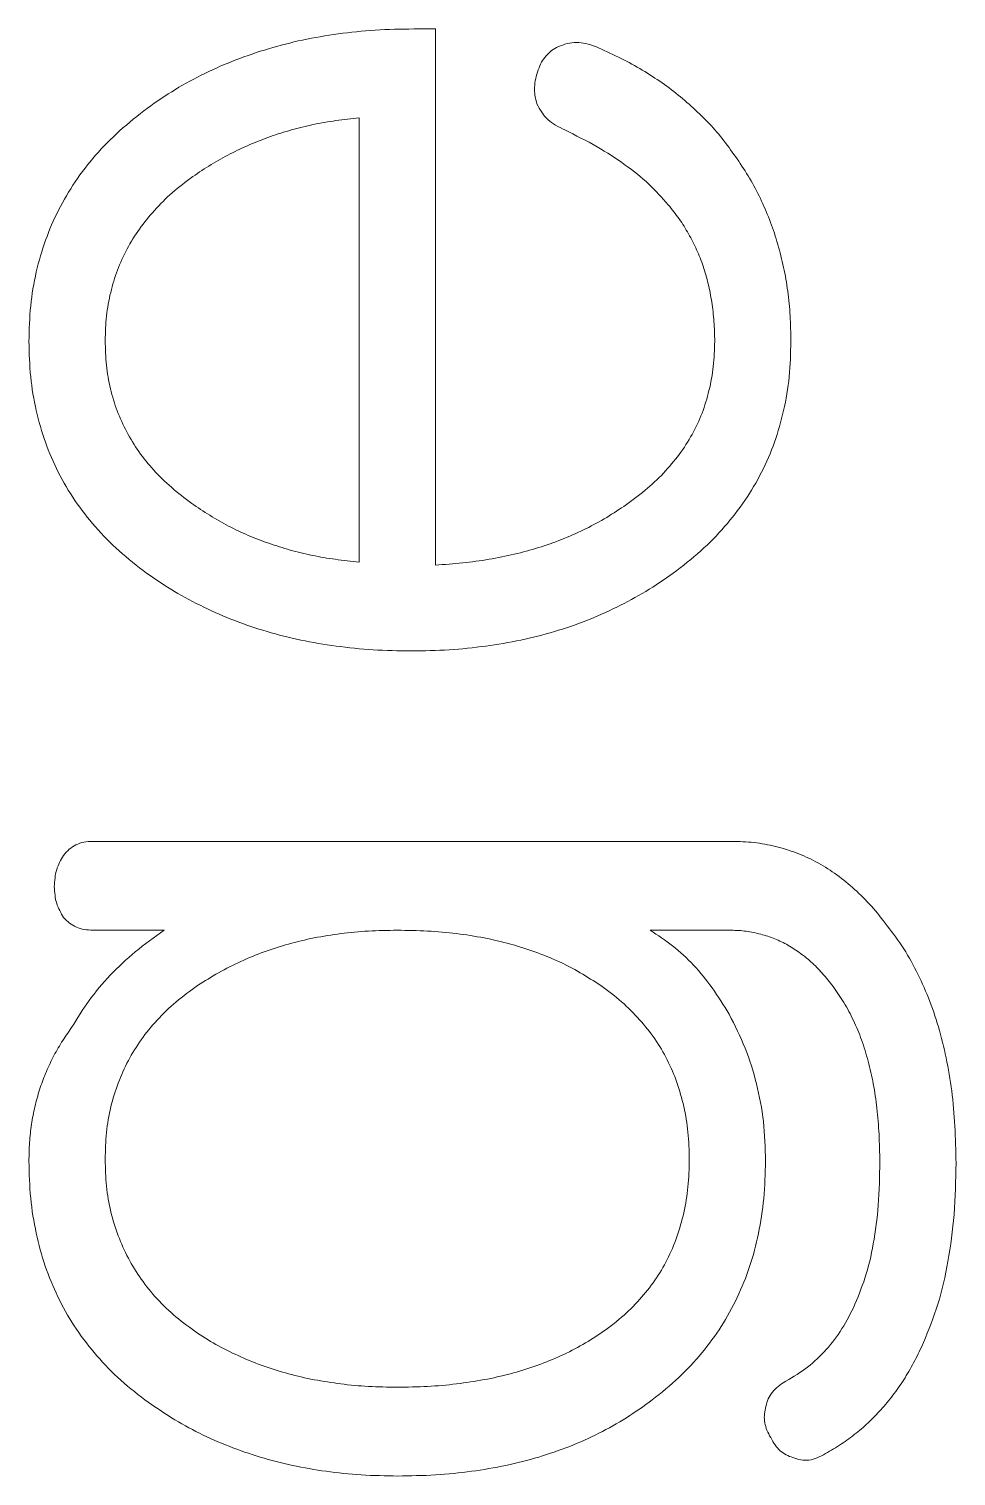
# Model space of a CAD drawing. Header units: millimetres. Extents: x 60229 to 91621, y 21923 to 36546.
# Drawn here: x 69864.082 to 69865.719, y 30042.977 to 30045.534 of the extents above; entities that cross this region are included whole.
import ezdxf

# ---------------------------------------------------------------- set-up
doc = ezdxf.new("R2010")
doc.units = ezdxf.units.MM

# ---------------------------------------------------------------- blocks, each defined once
blk = doc.blocks.new('PS2-40S3P40G-DM')
at = {"color": 7, "linetype": 'Continuous', "lineweight": 0}
for p, q in [((12.2223, 33.0076), (12.1841, 33.0076)), ((12.2223, 32.0603), (12.2223, 33.0076)), ((12.0877, 32.8506), (12.0877, 32.0655)), ((12.7456, 31.572), (11.6166, 31.572)), ((11.6177, 31.415), (11.7431, 31.415)), ((12.6019, 31.415), (12.7413, 31.415))]:
    blk.add_line(p, q, dxfattribs=at)
for points, knots in [([(12.1841, 33.0076), (12.1614, 33.0073), (12.1167, 33.0066), (12.0512, 32.9996), (11.9881, 32.989), (11.9278, 32.9735), (11.8701, 32.9539), (11.8151, 32.9299), (11.7625, 32.9017), (11.73, 32.8791), (11.7137, 32.8678)], [0, 0, 0, 0, 0.136321, 0.268338, 0.39593, 0.520625, 0.642341, 0.761864, 0.880979, 1, 1, 1, 1]), ([(12.1841, 33.0076), (12.1614, 33.0073), (12.1167, 33.0066), (12.0512, 32.9996), (11.9881, 32.989), (11.9278, 32.9735), (11.8701, 32.9539), (11.8151, 32.9299), (11.7625, 32.9017), (11.73, 32.8791), (11.7137, 32.8678)], [0, 0, 0, 0, 0.136321, 0.268338, 0.39593, 0.520625, 0.642341, 0.761864, 0.880979, 1, 1, 1, 1]), ([(12.4396, 32.9764), (12.4355, 32.9743), (12.4273, 32.9701), (12.4176, 32.9601), (12.409, 32.9489), (12.4058, 32.94), (12.4042, 32.9354)], [0, 0, 0, 0, 0.248116, 0.49278, 0.740657, 1, 1, 1, 1]), ([(12.4396, 32.9764), (12.4355, 32.9743), (12.4273, 32.9701), (12.4176, 32.9601), (12.409, 32.9489), (12.4058, 32.94), (12.4042, 32.9354)], [0, 0, 0, 0, 0.248116, 0.49278, 0.740657, 1, 1, 1, 1]), ([(12.5055, 32.9764), (12.4997, 32.9784), (12.4886, 32.9821), (12.4715, 32.9846), (12.4549, 32.9823), (12.4447, 32.9784), (12.4396, 32.9764)], [0, 0, 0, 0, 0.269844, 0.514771, 0.759698, 1, 1, 1, 1]), ([(12.5055, 32.9764), (12.4997, 32.9784), (12.4886, 32.9821), (12.4715, 32.9846), (12.4549, 32.9823), (12.4447, 32.9784), (12.4396, 32.9764)], [0, 0, 0, 0, 0.269844, 0.514771, 0.759698, 1, 1, 1, 1]), ([(12.7582, 32.7739), (12.7506, 32.7847), (12.7356, 32.8064), (12.7102, 32.8368), (12.6818, 32.8647), (12.6516, 32.8914), (12.6186, 32.9158), (12.5833, 32.9381), (12.5455, 32.9587), (12.519, 32.9704), (12.5055, 32.9764)], [0, 0, 0, 0, 0.120742, 0.240348, 0.360995, 0.484184, 0.607673, 0.735181, 0.864969, 1, 1, 1, 1]), ([(12.7582, 32.7739), (12.7506, 32.7847), (12.7356, 32.8064), (12.7102, 32.8368), (12.6818, 32.8647), (12.6516, 32.8914), (12.6186, 32.9158), (12.5833, 32.9381), (12.5455, 32.9587), (12.519, 32.9704), (12.5055, 32.9764)], [0, 0, 0, 0, 0.120742, 0.240348, 0.360995, 0.484184, 0.607673, 0.735181, 0.864969, 1, 1, 1, 1]), ([(12.4042, 32.9354), (12.4025, 32.9303), (12.3992, 32.9203), (12.3971, 32.9049), (12.3977, 32.8896), (12.4004, 32.88), (12.4017, 32.8752)], [0, 0, 0, 0, 0.261412, 0.514432, 0.754007, 1, 1, 1, 1]), ([(12.4042, 32.9354), (12.4025, 32.9303), (12.3992, 32.9203), (12.3971, 32.9049), (12.3977, 32.8896), (12.4004, 32.88), (12.4017, 32.8752)], [0, 0, 0, 0, 0.261412, 0.514432, 0.754007, 1, 1, 1, 1]), ([(11.7137, 32.8678), (11.6971, 32.8547), (11.6645, 32.8292), (11.6216, 32.7855), (11.5855, 32.7385), (11.5555, 32.6882), (11.5328, 32.6346), (11.5161, 32.5778), (11.5061, 32.5178), (11.505, 32.4766), (11.5045, 32.4556)], [0, 0, 0, 0, 0.1320249, 0.2577561, 0.3809164, 0.5011422, 0.6216084, 0.743128, 0.8693965, 1, 1, 1, 1]), ([(11.7137, 32.8678), (11.6971, 32.8547), (11.6645, 32.8292), (11.6216, 32.7855), (11.5855, 32.7385), (11.5555, 32.6882), (11.5328, 32.6346), (11.5161, 32.5778), (11.5061, 32.5178), (11.505, 32.4766), (11.5045, 32.4556)], [0, 0, 0, 0, 0.1320249, 0.2577561, 0.3809164, 0.5011422, 0.6216084, 0.743128, 0.8693965, 1, 1, 1, 1]), ([(12.4017, 32.8752), (12.4043, 32.8701), (12.4095, 32.8602), (12.4207, 32.8472), (12.4347, 32.837), (12.4453, 32.8319), (12.4508, 32.8292)], [0, 0, 0, 0, 0.2463434, 0.4882784, 0.7357771, 1, 1, 1, 1]), ([(12.4017, 32.8752), (12.4043, 32.8701), (12.4095, 32.8602), (12.4207, 32.8472), (12.4347, 32.837), (12.4453, 32.8319), (12.4508, 32.8292)], [0, 0, 0, 0, 0.2463434, 0.4882784, 0.7357771, 1, 1, 1, 1]), ([(11.794, 32.7469), (11.8046, 32.754), (11.826, 32.7684), (11.8597, 32.7873), (11.8948, 32.8036), (11.9308, 32.8182), (11.9683, 32.8296), (12.0069, 32.8392), (12.0469, 32.8462), (12.074, 32.8491), (12.0877, 32.8506)], [0, 0, 0, 0, 0.12215, 0.244643, 0.367524, 0.490813, 0.614276, 0.740239, 0.868955, 1, 1, 1, 1]), ([(11.794, 32.7469), (11.8046, 32.754), (11.826, 32.7684), (11.8597, 32.7873), (11.8948, 32.8036), (11.9308, 32.8182), (11.9683, 32.8296), (12.0069, 32.8392), (12.0469, 32.8462), (12.074, 32.8491), (12.0877, 32.8506)], [0, 0, 0, 0, 0.12215, 0.244643, 0.367524, 0.490813, 0.614276, 0.740239, 0.868955, 1, 1, 1, 1]), ([(12.4508, 32.8292), (12.47, 32.8197), (12.507, 32.8014), (12.5567, 32.769), (12.5996, 32.7352), (12.6226, 32.7092), (12.6337, 32.6968)], [0, 0, 0, 0, 0.2830557, 0.5435795, 0.779971, 1, 1, 1, 1]), ([(12.4508, 32.8292), (12.47, 32.8197), (12.507, 32.8014), (12.5567, 32.769), (12.5996, 32.7352), (12.6226, 32.7092), (12.6337, 32.6968)], [0, 0, 0, 0, 0.2830557, 0.5435795, 0.779971, 1, 1, 1, 1]), ([(12.8503, 32.4556), (12.8501, 32.4707), (12.8496, 32.5003), (12.8453, 32.5441), (12.8379, 32.5862), (12.8278, 32.6269), (12.8148, 32.666), (12.7989, 32.7036), (12.7806, 32.7399), (12.7656, 32.7625), (12.7582, 32.7739)], [0, 0, 0, 0, 0.134451, 0.264232, 0.391143, 0.515705, 0.637595, 0.758519, 0.879192, 1, 1, 1, 1]), ([(12.8503, 32.4556), (12.8501, 32.4707), (12.8496, 32.5003), (12.8453, 32.5441), (12.8379, 32.5862), (12.8278, 32.6269), (12.8148, 32.666), (12.7989, 32.7036), (12.7806, 32.7399), (12.7656, 32.7625), (12.7582, 32.7739)], [0, 0, 0, 0, 0.134451, 0.264232, 0.391143, 0.515705, 0.637595, 0.758519, 0.879192, 1, 1, 1, 1]), ([(11.6391, 32.457), (11.6395, 32.4715), (11.6404, 32.5002), (11.648, 32.5419), (11.6599, 32.5819), (11.6772, 32.6193), (11.6991, 32.6549), (11.7262, 32.6878), (11.7573, 32.7195), (11.7816, 32.7376), (11.794, 32.7469)], [0, 0, 0, 0, 0.1271715, 0.2509039, 0.3707538, 0.491258, 0.6117361, 0.7355108, 0.8643899, 1, 1, 1, 1]), ([(11.6391, 32.457), (11.6395, 32.4715), (11.6404, 32.5002), (11.648, 32.5419), (11.6599, 32.5819), (11.6772, 32.6193), (11.6991, 32.6549), (11.7262, 32.6878), (11.7573, 32.7195), (11.7816, 32.7376), (11.794, 32.7469)], [0, 0, 0, 0, 0.1271715, 0.2509039, 0.3707538, 0.491258, 0.6117361, 0.7355108, 0.8643899, 1, 1, 1, 1]), ([(12.6337, 32.6968), (12.6404, 32.6886), (12.6535, 32.6724), (12.6699, 32.6456), (12.6843, 32.6178), (12.6961, 32.5883), (12.7046, 32.5572), (12.711, 32.5246), (12.7149, 32.4906), (12.7155, 32.4674), (12.7158, 32.4556)], [0, 0, 0, 0, 0.12097, 0.240187, 0.361269, 0.481577, 0.606094, 0.732362, 0.863853, 1, 1, 1, 1]), ([(12.6337, 32.6968), (12.6404, 32.6886), (12.6535, 32.6724), (12.6699, 32.6456), (12.6843, 32.6178), (12.6961, 32.5883), (12.7046, 32.5572), (12.711, 32.5246), (12.7149, 32.4906), (12.7155, 32.4674), (12.7158, 32.4556)], [0, 0, 0, 0, 0.12097, 0.240187, 0.361269, 0.481577, 0.606094, 0.732362, 0.863853, 1, 1, 1, 1]), ([(11.5045, 32.4556), (11.505, 32.4347), (11.5061, 32.3936), (11.5162, 32.3337), (11.5323, 32.277), (11.5553, 32.2237), (11.5849, 32.1737), (11.621, 32.1271), (11.6634, 32.0838), (11.6957, 32.0587), (11.7123, 32.0459)], [0, 0, 0, 0, 0.1313533, 0.2576235, 0.3796362, 0.5001206, 0.6210366, 0.7432956, 0.8687121, 1, 1, 1, 1]), ([(11.5045, 32.4556), (11.505, 32.4347), (11.5061, 32.3936), (11.5162, 32.3337), (11.5323, 32.277), (11.5553, 32.2237), (11.5849, 32.1737), (11.621, 32.1271), (11.6634, 32.0838), (11.6957, 32.0587), (11.7123, 32.0459)], [0, 0, 0, 0, 0.1313533, 0.2576235, 0.3796362, 0.5001206, 0.6210366, 0.7432956, 0.8687121, 1, 1, 1, 1]), ([(11.7919, 32.1693), (11.7797, 32.1785), (11.756, 32.1965), (11.7247, 32.2272), (11.698, 32.26), (11.6767, 32.2953), (11.6595, 32.3324), (11.6476, 32.3721), (11.6405, 32.4139), (11.6395, 32.4425), (11.6391, 32.457)], [0, 0, 0, 0, 0.134461, 0.262943, 0.386279, 0.507203, 0.626386, 0.747217, 0.871787, 1, 1, 1, 1]), ([(11.7919, 32.1693), (11.7797, 32.1785), (11.756, 32.1965), (11.7247, 32.2272), (11.698, 32.26), (11.6767, 32.2953), (11.6595, 32.3324), (11.6476, 32.3721), (11.6405, 32.4139), (11.6395, 32.4425), (11.6391, 32.457)], [0, 0, 0, 0, 0.134461, 0.262943, 0.386279, 0.507203, 0.626386, 0.747217, 0.871787, 1, 1, 1, 1]), ([(12.7158, 32.4556), (12.7153, 32.4407), (12.7145, 32.4115), (12.7064, 32.3689), (12.6944, 32.3285), (12.6765, 32.2906), (12.6536, 32.255), (12.6256, 32.2219), (12.5927, 32.1911), (12.5679, 32.1732), (12.5552, 32.164)], [0, 0, 0, 0, 0.128221, 0.252199, 0.372414, 0.491475, 0.612554, 0.736335, 0.864714, 1, 1, 1, 1]), ([(12.7158, 32.4556), (12.7153, 32.4407), (12.7145, 32.4115), (12.7064, 32.3689), (12.6944, 32.3285), (12.6765, 32.2906), (12.6536, 32.255), (12.6256, 32.2219), (12.5927, 32.1911), (12.5679, 32.1732), (12.5552, 32.164)], [0, 0, 0, 0, 0.128221, 0.252199, 0.372414, 0.491475, 0.612554, 0.736335, 0.864714, 1, 1, 1, 1]), ([(12.6425, 32.0459), (12.6591, 32.0587), (12.6915, 32.0838), (12.7338, 32.1271), (12.7699, 32.1737), (12.7995, 32.2237), (12.8225, 32.277), (12.8386, 32.3337), (12.8487, 32.3936), (12.8498, 32.4347), (12.8503, 32.4556)], [0, 0, 0, 0, 0.131288, 0.256704, 0.378963, 0.499879, 0.620364, 0.742376, 0.868647, 1, 1, 1, 1]), ([(12.6425, 32.0459), (12.6591, 32.0587), (12.6915, 32.0838), (12.7338, 32.1271), (12.7699, 32.1737), (12.7995, 32.2237), (12.8225, 32.277), (12.8386, 32.3337), (12.8487, 32.3936), (12.8498, 32.4347), (12.8503, 32.4556)], [0, 0, 0, 0, 0.131288, 0.256704, 0.378963, 0.499879, 0.620364, 0.742376, 0.868647, 1, 1, 1, 1]), ([(12.0877, 32.0655), (12.0736, 32.067), (12.0459, 32.0699), (12.0052, 32.077), (11.9659, 32.0863), (11.9282, 32.0985), (11.8917, 32.1122), (11.8569, 32.1289), (11.8235, 32.1478), (11.8024, 32.1621), (11.7919, 32.1693)], [0, 0, 0, 0, 0.133452, 0.263477, 0.390738, 0.514754, 0.637837, 0.758892, 0.879598, 1, 1, 1, 1]), ([(12.0877, 32.0655), (12.0736, 32.067), (12.0459, 32.0699), (12.0052, 32.077), (11.9659, 32.0863), (11.9282, 32.0985), (11.8917, 32.1122), (11.8569, 32.1289), (11.8235, 32.1478), (11.8024, 32.1621), (11.7919, 32.1693)], [0, 0, 0, 0, 0.133452, 0.263477, 0.390738, 0.514754, 0.637837, 0.758892, 0.879598, 1, 1, 1, 1]), ([(12.5552, 32.164), (12.5438, 32.1565), (12.5207, 32.1413), (12.4839, 32.1218), (12.445, 32.1049), (12.4043, 32.0904), (12.3615, 32.0791), (12.3168, 32.0698), (12.2702, 32.0636), (12.2384, 32.0614), (12.2223, 32.0603)], [0, 0, 0, 0, 0.116407, 0.234455, 0.353512, 0.47556, 0.600934, 0.729531, 0.86267, 1, 1, 1, 1]), ([(12.5552, 32.164), (12.5438, 32.1565), (12.5207, 32.1413), (12.4839, 32.1218), (12.445, 32.1049), (12.4043, 32.0904), (12.3615, 32.0791), (12.3168, 32.0698), (12.2702, 32.0636), (12.2384, 32.0614), (12.2223, 32.0603)], [0, 0, 0, 0, 0.116407, 0.234455, 0.353512, 0.47556, 0.600934, 0.729531, 0.86267, 1, 1, 1, 1]), ([(11.7123, 32.0459), (11.7285, 32.0348), (11.7608, 32.0126), (11.8132, 31.9853), (11.8678, 31.9612), (11.9252, 31.9421), (11.985, 31.9267), (12.0477, 31.9166), (12.1129, 31.9095), (12.1573, 31.9088), (12.1799, 31.9085)], [0, 0, 0, 0, 0.118523, 0.237218, 0.357618, 0.479329, 0.603393, 0.731105, 0.863386, 1, 1, 1, 1]), ([(11.7123, 32.0459), (11.7285, 32.0348), (11.7608, 32.0126), (11.8132, 31.9853), (11.8678, 31.9612), (11.9252, 31.9421), (11.985, 31.9267), (12.0477, 31.9166), (12.1129, 31.9095), (12.1573, 31.9088), (12.1799, 31.9085)], [0, 0, 0, 0, 0.118523, 0.237218, 0.357618, 0.479329, 0.603393, 0.731105, 0.863386, 1, 1, 1, 1]), ([(12.1799, 31.9085), (12.2022, 31.9088), (12.2462, 31.9095), (12.3107, 31.9166), (12.3729, 31.9267), (12.4323, 31.942), (12.4891, 31.9611), (12.5427, 31.9853), (12.5945, 32.0127), (12.6265, 32.0348), (12.6425, 32.0459)], [0, 0, 0, 0, 0.136473, 0.268577, 0.396787, 0.521327, 0.642831, 0.762404, 0.880957, 1, 1, 1, 1]), ([(12.1799, 31.9085), (12.2022, 31.9088), (12.2462, 31.9095), (12.3107, 31.9166), (12.3729, 31.9267), (12.4323, 31.942), (12.4891, 31.9611), (12.5427, 31.9853), (12.5945, 32.0127), (12.6265, 32.0348), (12.6425, 32.0459)], [0, 0, 0, 0, 0.136473, 0.268577, 0.396787, 0.521327, 0.642831, 0.762404, 0.880957, 1, 1, 1, 1]), ([(11.6166, 31.572), (11.6114, 31.5719), (11.6014, 31.5715), (11.5874, 31.5662), (11.5749, 31.5584), (11.5687, 31.551), (11.5655, 31.5471)], [0, 0, 0, 0, 0.2621033, 0.5079235, 0.7481686, 1, 1, 1, 1]), ([(11.6166, 31.572), (11.6114, 31.5719), (11.6014, 31.5715), (11.5874, 31.5662), (11.5749, 31.5584), (11.5687, 31.551), (11.5655, 31.5471)], [0, 0, 0, 0, 0.2621033, 0.5079235, 0.7481686, 1, 1, 1, 1]), ([(13.0168, 31.4276), (13.0077, 31.4392), (12.9901, 31.4617), (12.9598, 31.4909), (12.9283, 31.5159), (12.8951, 31.5366), (12.8601, 31.5525), (12.8233, 31.5636), (12.785, 31.571), (12.7588, 31.5717), (12.7456, 31.572)], [0, 0, 0, 0, 0.137993, 0.268378, 0.394189, 0.515412, 0.634762, 0.754183, 0.875808, 1, 1, 1, 1]), ([(13.0168, 31.4276), (13.0077, 31.4392), (12.9901, 31.4617), (12.9598, 31.4909), (12.9283, 31.5159), (12.8951, 31.5366), (12.8601, 31.5525), (12.8233, 31.5636), (12.785, 31.571), (12.7588, 31.5717), (12.7456, 31.572)], [0, 0, 0, 0, 0.137993, 0.268378, 0.394189, 0.515412, 0.634762, 0.754183, 0.875808, 1, 1, 1, 1]), ([(11.5655, 31.5471), (11.5608, 31.539), (11.5511, 31.522), (11.5499, 31.5024), (11.5493, 31.4921)], [0, 0, 0, 0, 0.4755, 1, 1, 1, 1]), ([(11.5655, 31.5471), (11.5608, 31.539), (11.5511, 31.522), (11.5499, 31.5024), (11.5493, 31.4921)], [0, 0, 0, 0, 0.4755, 1, 1, 1, 1]), ([(11.5493, 31.4921), (11.5499, 31.4819), (11.5511, 31.4624), (11.561, 31.4455), (11.5658, 31.4374)], [0, 0, 0, 0, 0.520257, 1, 1, 1, 1]), ([(11.5493, 31.4921), (11.5499, 31.4819), (11.5511, 31.4624), (11.561, 31.4455), (11.5658, 31.4374)], [0, 0, 0, 0, 0.520257, 1, 1, 1, 1]), ([(11.5658, 31.4374), (11.5692, 31.434), (11.5758, 31.4273), (11.5883, 31.42), (11.6024, 31.4158), (11.6125, 31.4153), (11.6177, 31.415)], [0, 0, 0, 0, 0.2465764, 0.4835964, 0.734527, 1, 1, 1, 1]), ([(11.5658, 31.4374), (11.5692, 31.434), (11.5758, 31.4273), (11.5883, 31.42), (11.6024, 31.4158), (11.6125, 31.4153), (11.6177, 31.415)], [0, 0, 0, 0, 0.2465764, 0.4835964, 0.734527, 1, 1, 1, 1]), ([(11.7431, 31.415), (11.7259, 31.4027), (11.6923, 31.3785), (11.6478, 31.3367), (11.6098, 31.2919), (11.5897, 31.2591), (11.5798, 31.2429)], [0, 0, 0, 0, 0.265653, 0.518457, 0.762776, 1, 1, 1, 1]), ([(11.7431, 31.415), (11.7259, 31.4027), (11.6923, 31.3785), (11.6478, 31.3367), (11.6098, 31.2919), (11.5897, 31.2591), (11.5798, 31.2429)], [0, 0, 0, 0, 0.265653, 0.518457, 0.762776, 1, 1, 1, 1]), ([(11.8024, 31.3172), (11.8146, 31.325), (11.8393, 31.3407), (11.8786, 31.3605), (11.9199, 31.3775), (11.9632, 31.3911), (12.0084, 31.402), (12.0556, 31.4097), (12.1046, 31.4143), (12.138, 31.4148), (12.155, 31.415)], [0, 0, 0, 0, 0.117344, 0.235942, 0.355288, 0.477061, 0.602267, 0.730419, 0.863108, 1, 1, 1, 1]), ([(11.8024, 31.3172), (11.8146, 31.325), (11.8393, 31.3407), (11.8786, 31.3605), (11.9199, 31.3775), (11.9632, 31.3911), (12.0084, 31.402), (12.0556, 31.4097), (12.1046, 31.4143), (12.138, 31.4148), (12.155, 31.415)], [0, 0, 0, 0, 0.117344, 0.235942, 0.355288, 0.477061, 0.602267, 0.730419, 0.863108, 1, 1, 1, 1]), ([(12.155, 31.415), (12.1729, 31.4148), (12.2079, 31.4143), (12.2592, 31.4097), (12.308, 31.4021), (12.3543, 31.3912), (12.3981, 31.3775), (12.4395, 31.3608), (12.4784, 31.3407), (12.5025, 31.325), (12.5146, 31.3172)], [0, 0, 0, 0, 0.141733, 0.277471, 0.407793, 0.533357, 0.653732, 0.7717, 0.886428, 1, 1, 1, 1]), ([(12.155, 31.415), (12.1729, 31.4148), (12.2079, 31.4143), (12.2592, 31.4097), (12.308, 31.4021), (12.3543, 31.3912), (12.3981, 31.3775), (12.4395, 31.3608), (12.4784, 31.3407), (12.5025, 31.325), (12.5146, 31.3172)], [0, 0, 0, 0, 0.141733, 0.277471, 0.407793, 0.533357, 0.653732, 0.7717, 0.886428, 1, 1, 1, 1]), ([(12.7413, 31.2664), (12.7316, 31.2822), (12.7129, 31.3128), (12.6796, 31.3536), (12.6428, 31.3881), (12.6153, 31.4061), (12.6019, 31.415)], [0, 0, 0, 0, 0.269479, 0.522193, 0.76541, 1, 1, 1, 1]), ([(12.7413, 31.2664), (12.7316, 31.2822), (12.7129, 31.3128), (12.6796, 31.3536), (12.6428, 31.3881), (12.6153, 31.4061), (12.6019, 31.415)], [0, 0, 0, 0, 0.269479, 0.522193, 0.76541, 1, 1, 1, 1]), ([(12.7413, 31.415), (12.7504, 31.4148), (12.7681, 31.4145), (12.794, 31.4091), (12.819, 31.4016), (12.8427, 31.3906), (12.8649, 31.3762), (12.8865, 31.3595), (12.9064, 31.3389), (12.9185, 31.3236), (12.9247, 31.3158)], [0, 0, 0, 0, 0.124676, 0.244868, 0.36506, 0.484433, 0.605102, 0.730615, 0.862109, 1, 1, 1, 1]), ([(12.7413, 31.415), (12.7504, 31.4148), (12.7681, 31.4145), (12.794, 31.4091), (12.819, 31.4016), (12.8427, 31.3906), (12.8649, 31.3762), (12.8865, 31.3595), (12.9064, 31.3389), (12.9185, 31.3236), (12.9247, 31.3158)], [0, 0, 0, 0, 0.124676, 0.244868, 0.36506, 0.484433, 0.605102, 0.730615, 0.862109, 1, 1, 1, 1]), ([(13.142, 31.0035), (13.1415, 31.0254), (13.1406, 31.068), (13.1352, 31.1302), (13.1254, 31.1888), (13.1117, 31.2438), (13.0943, 31.2953), (13.0723, 31.343), (13.0475, 31.3878), (13.027, 31.4144), (13.0168, 31.4276)], [0, 0, 0, 0, 0.145456, 0.283624, 0.415269, 0.540282, 0.66026, 0.776461, 0.889284, 1, 1, 1, 1]), ([(13.142, 31.0035), (13.1415, 31.0254), (13.1406, 31.068), (13.1352, 31.1302), (13.1254, 31.1888), (13.1117, 31.2438), (13.0943, 31.2953), (13.0723, 31.343), (13.0475, 31.3878), (13.027, 31.4144), (13.0168, 31.4276)], [0, 0, 0, 0, 0.145456, 0.283624, 0.415269, 0.540282, 0.66026, 0.776461, 0.889284, 1, 1, 1, 1]), ([(11.6391, 31.0102), (11.6395, 31.0261), (11.6403, 31.0572), (11.6482, 31.1025), (11.6614, 31.145), (11.6791, 31.1851), (11.7024, 31.2224), (11.7305, 31.2572), (11.764, 31.2894), (11.7894, 31.3078), (11.8024, 31.3172)], [0, 0, 0, 0, 0.131467, 0.256849, 0.3780777, 0.4986434, 0.6178604, 0.7407385, 0.8677379, 1, 1, 1, 1]), ([(11.6391, 31.0102), (11.6395, 31.0261), (11.6403, 31.0572), (11.6482, 31.1025), (11.6614, 31.145), (11.6791, 31.1851), (11.7024, 31.2224), (11.7305, 31.2572), (11.764, 31.2894), (11.7894, 31.3078), (11.8024, 31.3172)], [0, 0, 0, 0, 0.131467, 0.256849, 0.3780777, 0.4986434, 0.6178604, 0.7407385, 0.8677379, 1, 1, 1, 1]), ([(12.5146, 31.3172), (12.5271, 31.308), (12.5516, 31.2899), (12.5832, 31.2577), (12.6107, 31.2236), (12.6328, 31.1863), (12.6498, 31.146), (12.662, 31.1032), (12.6696, 31.0575), (12.6705, 31.0262), (12.6709, 31.0102)], [0, 0, 0, 0, 0.1299468, 0.2540938, 0.3748927, 0.4951667, 0.6149176, 0.7387154, 0.8661971, 1, 1, 1, 1]), ([(12.5146, 31.3172), (12.5271, 31.308), (12.5516, 31.2899), (12.5832, 31.2577), (12.6107, 31.2236), (12.6328, 31.1863), (12.6498, 31.146), (12.662, 31.1032), (12.6696, 31.0575), (12.6705, 31.0262), (12.6709, 31.0102)], [0, 0, 0, 0, 0.1299468, 0.2540938, 0.3748927, 0.4951667, 0.6149176, 0.7387154, 0.8661971, 1, 1, 1, 1]), ([(12.9247, 31.3158), (12.9313, 31.3064), (12.9448, 31.2872), (12.9614, 31.2553), (12.976, 31.2208), (12.9872, 31.1832), (12.9966, 31.143), (13.0026, 31.0997), (13.0065, 31.0536), (13.0071, 31.0219), (13.0074, 31.0056)], [0, 0, 0, 0, 0.105976, 0.215454, 0.329473, 0.449655, 0.575155, 0.708579, 0.850748, 1, 1, 1, 1]), ([(12.9247, 31.3158), (12.9313, 31.3064), (12.9448, 31.2872), (12.9614, 31.2553), (12.976, 31.2208), (12.9872, 31.1832), (12.9966, 31.143), (13.0026, 31.0997), (13.0065, 31.0536), (13.0071, 31.0219), (13.0074, 31.0056)], [0, 0, 0, 0, 0.105976, 0.215454, 0.329473, 0.449655, 0.575155, 0.708579, 0.850748, 1, 1, 1, 1]), ([(12.8055, 31.007), (12.8049, 31.0305), (12.8036, 31.0765), (12.7906, 31.1435), (12.7712, 31.2075), (12.7513, 31.2468), (12.7413, 31.2664)], [0, 0, 0, 0, 0.260068, 0.510911, 0.756057, 1, 1, 1, 1]), ([(12.8055, 31.007), (12.8049, 31.0305), (12.8036, 31.0765), (12.7906, 31.1435), (12.7712, 31.2075), (12.7513, 31.2468), (12.7413, 31.2664)], [0, 0, 0, 0, 0.260068, 0.510911, 0.756057, 1, 1, 1, 1]), ([(11.5798, 31.2429), (11.5738, 31.2344), (11.5619, 31.2173), (11.5465, 31.1903), (11.5335, 31.1622), (11.5229, 31.1331), (11.5145, 31.1031), (11.5086, 31.072), (11.505, 31.0398), (11.5046, 31.018), (11.5045, 31.007)], [0, 0, 0, 0, 0.12422, 0.247573, 0.37017, 0.491618, 0.615807, 0.74047, 0.869188, 1, 1, 1, 1]), ([(11.5798, 31.2429), (11.5738, 31.2344), (11.5619, 31.2173), (11.5465, 31.1903), (11.5335, 31.1622), (11.5229, 31.1331), (11.5145, 31.1031), (11.5086, 31.072), (11.505, 31.0398), (11.5046, 31.018), (11.5045, 31.007)], [0, 0, 0, 0, 0.12422, 0.247573, 0.37017, 0.491618, 0.615807, 0.74047, 0.869188, 1, 1, 1, 1]), ([(11.5045, 31.007), (11.505, 30.9851), (11.506, 30.9424), (11.5164, 30.8803), (11.5317, 30.8217), (11.5547, 30.7669), (11.5833, 30.7152), (11.6193, 30.6679), (11.6606, 30.6233), (11.6928, 30.598), (11.7092, 30.585)], [0, 0, 0, 0, 0.134563, 0.262655, 0.386275, 0.506806, 0.627162, 0.748345, 0.871898, 1, 1, 1, 1]), ([(11.5045, 31.007), (11.505, 30.9851), (11.506, 30.9424), (11.5164, 30.8803), (11.5317, 30.8217), (11.5547, 30.7669), (11.5833, 30.7152), (11.6193, 30.6679), (11.6606, 30.6233), (11.6928, 30.598), (11.7092, 30.585)], [0, 0, 0, 0, 0.134563, 0.262655, 0.386275, 0.506806, 0.627162, 0.748345, 0.871898, 1, 1, 1, 1]), ([(11.8024, 30.7028), (11.7894, 30.7122), (11.764, 30.7307), (11.7305, 30.7628), (11.7022, 30.7977), (11.6793, 30.8352), (11.6612, 30.8752), (11.6482, 30.9178), (11.6403, 30.9632), (11.6395, 30.9943), (11.6391, 31.0102)], [0, 0, 0, 0, 0.1321479, 0.2590377, 0.3818096, 0.5017449, 0.6213267, 0.7433728, 0.8686465, 1, 1, 1, 1]), ([(11.8024, 30.7028), (11.7894, 30.7122), (11.764, 30.7307), (11.7305, 30.7628), (11.7022, 30.7977), (11.6793, 30.8352), (11.6612, 30.8752), (11.6482, 30.9178), (11.6403, 30.9632), (11.6395, 30.9943), (11.6391, 31.0102)], [0, 0, 0, 0, 0.1321479, 0.2590377, 0.3818096, 0.5017449, 0.6213267, 0.7433728, 0.8686465, 1, 1, 1, 1]), ([(12.6709, 31.0102), (12.6705, 30.9939), (12.6696, 30.9623), (12.6621, 30.9162), (12.6497, 30.8732), (12.633, 30.8328), (12.6106, 30.7957), (12.5833, 30.7616), (12.5516, 30.7298), (12.5271, 30.712), (12.5146, 30.7028)], [0, 0, 0, 0, 0.135523, 0.263751, 0.38734, 0.507786, 0.627022, 0.747618, 0.870869, 1, 1, 1, 1]), ([(12.6709, 31.0102), (12.6705, 30.9939), (12.6696, 30.9623), (12.6621, 30.9162), (12.6497, 30.8732), (12.633, 30.8328), (12.6106, 30.7957), (12.5833, 30.7616), (12.5516, 30.7298), (12.5271, 30.712), (12.5146, 30.7028)], [0, 0, 0, 0, 0.135523, 0.263751, 0.38734, 0.507786, 0.627022, 0.747618, 0.870869, 1, 1, 1, 1]), ([(12.6054, 30.585), (12.6214, 30.5979), (12.6529, 30.6231), (12.6935, 30.6671), (12.7284, 30.7143), (12.7565, 30.7657), (12.7789, 30.8206), (12.794, 30.8796), (12.8038, 30.9421), (12.8049, 30.985), (12.8055, 31.007)], [0, 0, 0, 0, 0.126569, 0.249176, 0.369049, 0.488627, 0.610109, 0.73481, 0.864095, 1, 1, 1, 1]), ([(12.6054, 30.585), (12.6214, 30.5979), (12.6529, 30.6231), (12.6935, 30.6671), (12.7284, 30.7143), (12.7565, 30.7657), (12.7789, 30.8206), (12.794, 30.8796), (12.8038, 30.9421), (12.8049, 30.985), (12.8055, 31.007)], [0, 0, 0, 0, 0.126569, 0.249176, 0.369049, 0.488627, 0.610109, 0.73481, 0.864095, 1, 1, 1, 1]), ([(13.0074, 31.0056), (13.0069, 30.9801), (13.0061, 30.9316), (12.9972, 30.8629), (12.9834, 30.8017), (12.968, 30.7653), (12.9608, 30.748)], [0, 0, 0, 0, 0.289835, 0.551037, 0.787566, 1, 1, 1, 1]), ([(13.0074, 31.0056), (13.0069, 30.9801), (13.0061, 30.9316), (12.9972, 30.8629), (12.9834, 30.8017), (12.968, 30.7653), (12.9608, 30.748)], [0, 0, 0, 0, 0.289835, 0.551037, 0.787566, 1, 1, 1, 1]), ([(13.0845, 30.6863), (13.0935, 30.7087), (13.1123, 30.7551), (13.129, 30.8315), (13.1403, 30.915), (13.1414, 30.9732), (13.142, 31.0035)], [0, 0, 0, 0, 0.22242, 0.462058, 0.720137, 1, 1, 1, 1]), ([(13.0845, 30.6863), (13.0935, 30.7087), (13.1123, 30.7551), (13.129, 30.8315), (13.1403, 30.915), (13.1414, 30.9732), (13.142, 31.0035)], [0, 0, 0, 0, 0.22242, 0.462058, 0.720137, 1, 1, 1, 1]), ([(12.9608, 30.748), (12.9534, 30.7337), (12.939, 30.7058), (12.91, 30.6692), (12.8761, 30.6383), (12.8498, 30.6232), (12.8367, 30.6155)], [0, 0, 0, 0, 0.260688, 0.509232, 0.753703, 1, 1, 1, 1]), ([(12.9608, 30.748), (12.9534, 30.7337), (12.939, 30.7058), (12.91, 30.6692), (12.8761, 30.6383), (12.8498, 30.6232), (12.8367, 30.6155)], [0, 0, 0, 0, 0.260688, 0.509232, 0.753703, 1, 1, 1, 1]), ([(12.155, 30.6075), (12.138, 30.6077), (12.1046, 30.6082), (12.0556, 30.6129), (12.0084, 30.6201), (11.9632, 30.6307), (11.9199, 30.6439), (11.8788, 30.6606), (11.8392, 30.6796), (11.8146, 30.6951), (11.8024, 30.7028)], [0, 0, 0, 0, 0.137212, 0.270213, 0.398515, 0.523797, 0.645573, 0.764843, 0.882872, 1, 1, 1, 1]), ([(12.155, 30.6075), (12.138, 30.6077), (12.1046, 30.6082), (12.0556, 30.6129), (12.0084, 30.6201), (11.9632, 30.6307), (11.9199, 30.6439), (11.8788, 30.6606), (11.8392, 30.6796), (11.8146, 30.6951), (11.8024, 30.7028)], [0, 0, 0, 0, 0.137212, 0.270213, 0.398515, 0.523797, 0.645573, 0.764843, 0.882872, 1, 1, 1, 1]), ([(12.5146, 30.7028), (12.5026, 30.6951), (12.4784, 30.6796), (12.4394, 30.6604), (12.3981, 30.6439), (12.3543, 30.6306), (12.308, 30.6201), (12.2591, 30.6129), (12.2079, 30.6081), (12.1729, 30.6077), (12.155, 30.6075)], [0, 0, 0, 0, 0.113344, 0.227495, 0.345388, 0.465765, 0.591409, 0.72189, 0.85794, 1, 1, 1, 1]), ([(12.5146, 30.7028), (12.5026, 30.6951), (12.4784, 30.6796), (12.4394, 30.6604), (12.3981, 30.6439), (12.3543, 30.6306), (12.308, 30.6201), (12.2591, 30.6129), (12.2079, 30.6081), (12.1729, 30.6077), (12.155, 30.6075)], [0, 0, 0, 0, 0.113344, 0.227495, 0.345388, 0.465765, 0.591409, 0.72189, 0.85794, 1, 1, 1, 1]), ([(12.9113, 30.4901), (12.9208, 30.4956), (12.9395, 30.5066), (12.9657, 30.5259), (12.9902, 30.5471), (13.0127, 30.5708), (13.0334, 30.5965), (13.0525, 30.6244), (13.0696, 30.6545), (13.0795, 30.6756), (13.0845, 30.6863)], [0, 0, 0, 0, 0.123352, 0.243803, 0.365886, 0.487715, 0.611129, 0.736951, 0.867095, 1, 1, 1, 1]), ([(12.9113, 30.4901), (12.9208, 30.4956), (12.9395, 30.5066), (12.9657, 30.5259), (12.9902, 30.5471), (13.0127, 30.5708), (13.0334, 30.5965), (13.0525, 30.6244), (13.0696, 30.6545), (13.0795, 30.6756), (13.0845, 30.6863)], [0, 0, 0, 0, 0.123352, 0.243803, 0.365886, 0.487715, 0.611129, 0.736951, 0.867095, 1, 1, 1, 1]), ([(12.8367, 30.6155), (12.8326, 30.6127), (12.8246, 30.6071), (12.8153, 30.5962), (12.8083, 30.5839), (12.8064, 30.5748), (12.8055, 30.5703)], [0, 0, 0, 0, 0.264832, 0.510464, 0.756874, 1, 1, 1, 1]), ([(12.8367, 30.6155), (12.8326, 30.6127), (12.8246, 30.6071), (12.8153, 30.5962), (12.8083, 30.5839), (12.8064, 30.5748), (12.8055, 30.5703)], [0, 0, 0, 0, 0.264832, 0.510464, 0.756874, 1, 1, 1, 1]), ([(11.7092, 30.585), (11.7247, 30.5743), (11.7558, 30.5528), (11.8057, 30.5253), (11.858, 30.5022), (11.9129, 30.4832), (11.9702, 30.4685), (12.03, 30.4581), (12.0922, 30.4516), (12.1345, 30.4509), (12.156, 30.4505)], [0, 0, 0, 0, 0.119795, 0.238769, 0.35909, 0.480977, 0.605257, 0.732714, 0.864074, 1, 1, 1, 1]), ([(11.7092, 30.585), (11.7247, 30.5743), (11.7558, 30.5528), (11.8057, 30.5253), (11.858, 30.5022), (11.9129, 30.4832), (11.9702, 30.4685), (12.03, 30.4581), (12.0922, 30.4516), (12.1345, 30.4509), (12.156, 30.4505)], [0, 0, 0, 0, 0.119795, 0.238769, 0.35909, 0.480977, 0.605257, 0.732714, 0.864074, 1, 1, 1, 1]), ([(12.156, 30.4505), (12.1782, 30.4509), (12.2218, 30.4516), (12.2857, 30.458), (12.3466, 30.4685), (12.4045, 30.4832), (12.4595, 30.502), (12.5112, 30.5254), (12.5603, 30.5525), (12.5904, 30.5742), (12.6054, 30.585)], [0, 0, 0, 0, 0.139514, 0.273739, 0.402602, 0.52756, 0.648717, 0.766978, 0.883957, 1, 1, 1, 1]), ([(12.156, 30.4505), (12.1782, 30.4509), (12.2218, 30.4516), (12.2857, 30.458), (12.3466, 30.4685), (12.4045, 30.4832), (12.4595, 30.502), (12.5112, 30.5254), (12.5603, 30.5525), (12.5904, 30.5742), (12.6054, 30.585)], [0, 0, 0, 0, 0.139514, 0.273739, 0.402602, 0.52756, 0.648717, 0.766978, 0.883957, 1, 1, 1, 1]), ([(12.8055, 30.5703), (12.8045, 30.566), (12.8027, 30.5574), (12.8042, 30.5442), (12.8075, 30.5308), (12.8122, 30.5227), (12.8146, 30.5185)], [0, 0, 0, 0, 0.24257, 0.482799, 0.730832, 1, 1, 1, 1]), ([(12.8055, 30.5703), (12.8045, 30.566), (12.8027, 30.5574), (12.8042, 30.5442), (12.8075, 30.5308), (12.8122, 30.5227), (12.8146, 30.5185)], [0, 0, 0, 0, 0.24257, 0.482799, 0.730832, 1, 1, 1, 1]), ([(12.8146, 30.5185), (12.817, 30.514), (12.8216, 30.5056), (12.8309, 30.4951), (12.8417, 30.4874), (12.8498, 30.4845), (12.8539, 30.4831)], [0, 0, 0, 0, 0.277032, 0.527692, 0.763364, 1, 1, 1, 1]), ([(12.8146, 30.5185), (12.817, 30.514), (12.8216, 30.5056), (12.8309, 30.4951), (12.8417, 30.4874), (12.8498, 30.4845), (12.8539, 30.4831)], [0, 0, 0, 0, 0.277032, 0.527692, 0.763364, 1, 1, 1, 1]), ([(12.8539, 30.4831), (12.8585, 30.4815), (12.8677, 30.4785), (12.8825, 30.4781), (12.8974, 30.4824), (12.9065, 30.4874), (12.9113, 30.4901)], [0, 0, 0, 0, 0.241325, 0.479901, 0.72684, 1, 1, 1, 1]), ([(12.8539, 30.4831), (12.8585, 30.4815), (12.8677, 30.4785), (12.8825, 30.4781), (12.8974, 30.4824), (12.9065, 30.4874), (12.9113, 30.4901)], [0, 0, 0, 0, 0.241325, 0.479901, 0.72684, 1, 1, 1, 1])]:
    blk.add_open_spline(points, degree=3, knots=knots, dxfattribs=at)

msp = doc.modelspace()

# ---------------------------------------------------------------- block references
at = {"lineweight": -2}
msp.add_blockref('PS2-40S3P40G-DM', (69852.5773, 30012.5267), dxfattribs=at)

doc.saveas('drawing.dxf')
